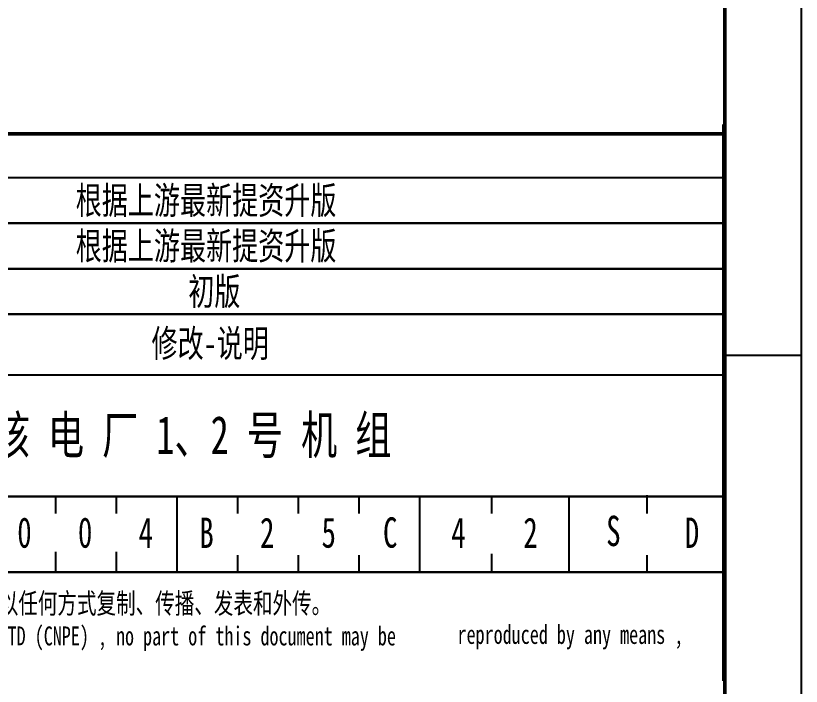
# Model space of a CAD drawing. Extents: x -146752 to 323108, y -93193 to -30118.
# Drawn here: x -38630 to -30863, y -88020 to -81393 of the extents above; entities that cross this region are included whole.
import ezdxf

# ---------------------------------------------------------------- set-up
doc = ezdxf.new("R2010")
doc.units = 0
doc.layers.get('0').update_dxf_attribs({"linetype": 'CONTINUOUS'})
doc.layers.add('1', color=7, linetype='CONTINUOUS')
doc.layers.add('TK', color=4, linetype='CONTINUOUS')
doc.styles.add('宋体', font='', dxfattribs={"width": 0.7})
doc.styles.get('宋体').set_extended_font_data('SimSun')

msp = doc.modelspace()

# ---------------------------------------------------------------- linework, layer by layer
msp.add_lwpolyline([(-120037.9, -30118.5), (-30862.9, -30118.5), (-30862.9, -93193.5), (-120037.9, -93193.5)], close=True)
at = {"layer": '1', "color": 2}
for p, q in [((-31633.7, -87965.3), (-31633.7, -82467.5)), ((-31618.9, -87939.3), (-31618.9, -82561.3)), ((-32388.3, -86311.3), (-32388.3, -86130.6)), ((-38233.7, -86311.3), (-38233.7, -86143.5)), ((-37633.7, -86311.3), (-37633.7, -86143.5)), ((-37033.7, -86893.5), (-37033.7, -86143.5)), ((-36433.7, -86311.3), (-36433.7, -86143.5)), ((-35833.7, -86311.3), (-35833.7, -86143.5)), ((-35233.7, -86311.3), (-35233.7, -86143.5)), ((-34633.7, -86893.5), (-34633.7, -86143.5)), ((-33921.9, -86312), (-33921.9, -86143.5)), ((-33156.8, -86898), (-33156.8, -86148)), ((-38233.7, -86893.5), (-38233.7, -86689.8)), ((-37633.7, -86893.5), (-37633.7, -86689.8)), ((-36433.7, -86893.5), (-36433.7, -86723.6)), ((-35833.7, -86893.5), (-35833.7, -86723.6)), ((-35233.7, -86893.5), (-35233.7, -86723.6)), ((-33921.9, -86886.5), (-33921.9, -86710.6)), ((-32388.3, -86893.5), (-32388.3, -86723.6)), ((-31633.7, -86893.5), (-45133.7, -86893.5))]:
    msp.add_line(p, q, dxfattribs=at)
at = {"layer": '1'}
msp.add_line((-31627.7, -87965.3), (-31627.7, -82587.3), dxfattribs=at)
at = {"layer": '1', "color": 2, "const_width": 37.5}
msp.add_lwpolyline([(-45118.9, -92443.5), (-31618.9, -92443.5), (-31618.9, -82561.3), (-45118.9, -82561.3)], close=True, dxfattribs=at)
at = {"layer": '1', "color": 2, "const_width": 22.5}
for points in [[(-45133.7, -82993.5), (-31633.7, -82993.5)], [(-45133.7, -83443.5), (-31633.7, -83443.5)], [(-45133.7, -83893.5), (-31633.7, -83893.5)], [(-45133.7, -84343.5), (-31633.7, -84343.5)], [(-45133.7, -84943.5), (-31633.7, -84943.5)], [(-45133.7, -86143.5), (-31633.7, -86143.5)], [(-45133.7, -86893.5), (-31633.7, -86893.5)], [(-45118.9, -86893.5), (-31618.9, -86893.5)]]:
    msp.add_lwpolyline(points, dxfattribs=at)
at = {"layer": 'TK', "color": 4, "flags": 128}
for points in [[(-30862.9, -30118.5), (-30862.9, -93193.5)], [(-31612.9, -84746.6), (-30862.9, -84746.6)]]:
    msp.add_lwpolyline(points, dxfattribs=at)
at = {"layer": 'TK', "color": 4, "const_width": 37.5}
msp.add_lwpolyline([(-118162.9, -30868.5), (-31618.9, -30868.5), (-31618.9, -92443.5), (-118162.9, -92443.5)], close=True, dxfattribs=at)

# ---------------------------------------------------------------- texts
at = {"color": 2, "style": '宋体', "width": 0.7}
msp.add_text('浙 江 金 七 门 核 电 厂 1、2 号 机 组', height=375, dxfattribs=at).set_placement((-41532.4, -85723.6))
at = {"color": 2, "linetype": 'Continuous', "char_height": 300, "attachment_point": 5, "style": '宋体'}
for s, insert in [('0', (-38543.5, -86502.7)), ('B', (-36743.5, -86502.7)), ('2', (-36143.5, -86502.7)), ('5', (-35535.1, -86502.7)), ('C', (-34927.5, -86502.7)), ('4', (-34252.5, -86502.7)), ('2', (-33540, -86502.7)), ('S', (-32720.5, -86487)), ('D', (-31943.5, -86502.7))]:
    msp.add_mtext_dynamic_manual_height_columns(s, width=507.008, gutter_width=75, heights=[0], dxfattribs=dict(at, insert=insert))
at = {"color": 1, "linetype": 'Continuous', "char_height": 300, "attachment_point": 5, "style": '宋体'}
for s, insert in [('0', (-37943.5, -86502.7)), ('4', (-37343.5, -86502.7))]:
    msp.add_mtext_dynamic_manual_height_columns(s, width=300, gutter_width=3, heights=[0], dxfattribs=dict(at, insert=insert))
at = {"layer": '1', "color": 6, "style": '宋体', "width": 0.7}
msp.add_text('根据上游最新提资升版', height=270, dxfattribs=at).set_placement((-38037.1, -83352.6))
at = {"layer": '1', "color": 2, "style": '宋体', "width": 0.7}
for s, p in [('根据上游最新提资升版', (-38037.1, -83802.6)), ('初版', (-36923.7, -84252.6)), ('修改-说明', (-37287, -84766.1))]:
    msp.add_text(s, height=270, dxfattribs=at).set_placement(p)
at = {"layer": '1', "color": 2, "ltscale": 0.8, "style": '宋体', "width": 0.7}
for s, height, p in [('本文件产权属中国核电工程有限公司（CNPE）所有，未经书面许可，不得以任何方式复制、传播、发表和外传。', 202.5, (-44983.8, -87301.5)), ('This document is the property of China Nuclear Power Engineering CO.,LTD (CNPE) , no part of this document may be', 187.5, (-44960.1, -87616.1)), ('reproduced by any means , ', 187.5, (-34261.8, -87601.1))]:
    msp.add_text(s, height=height, dxfattribs=at).set_placement(p)

doc.saveas('drawing.dxf')
